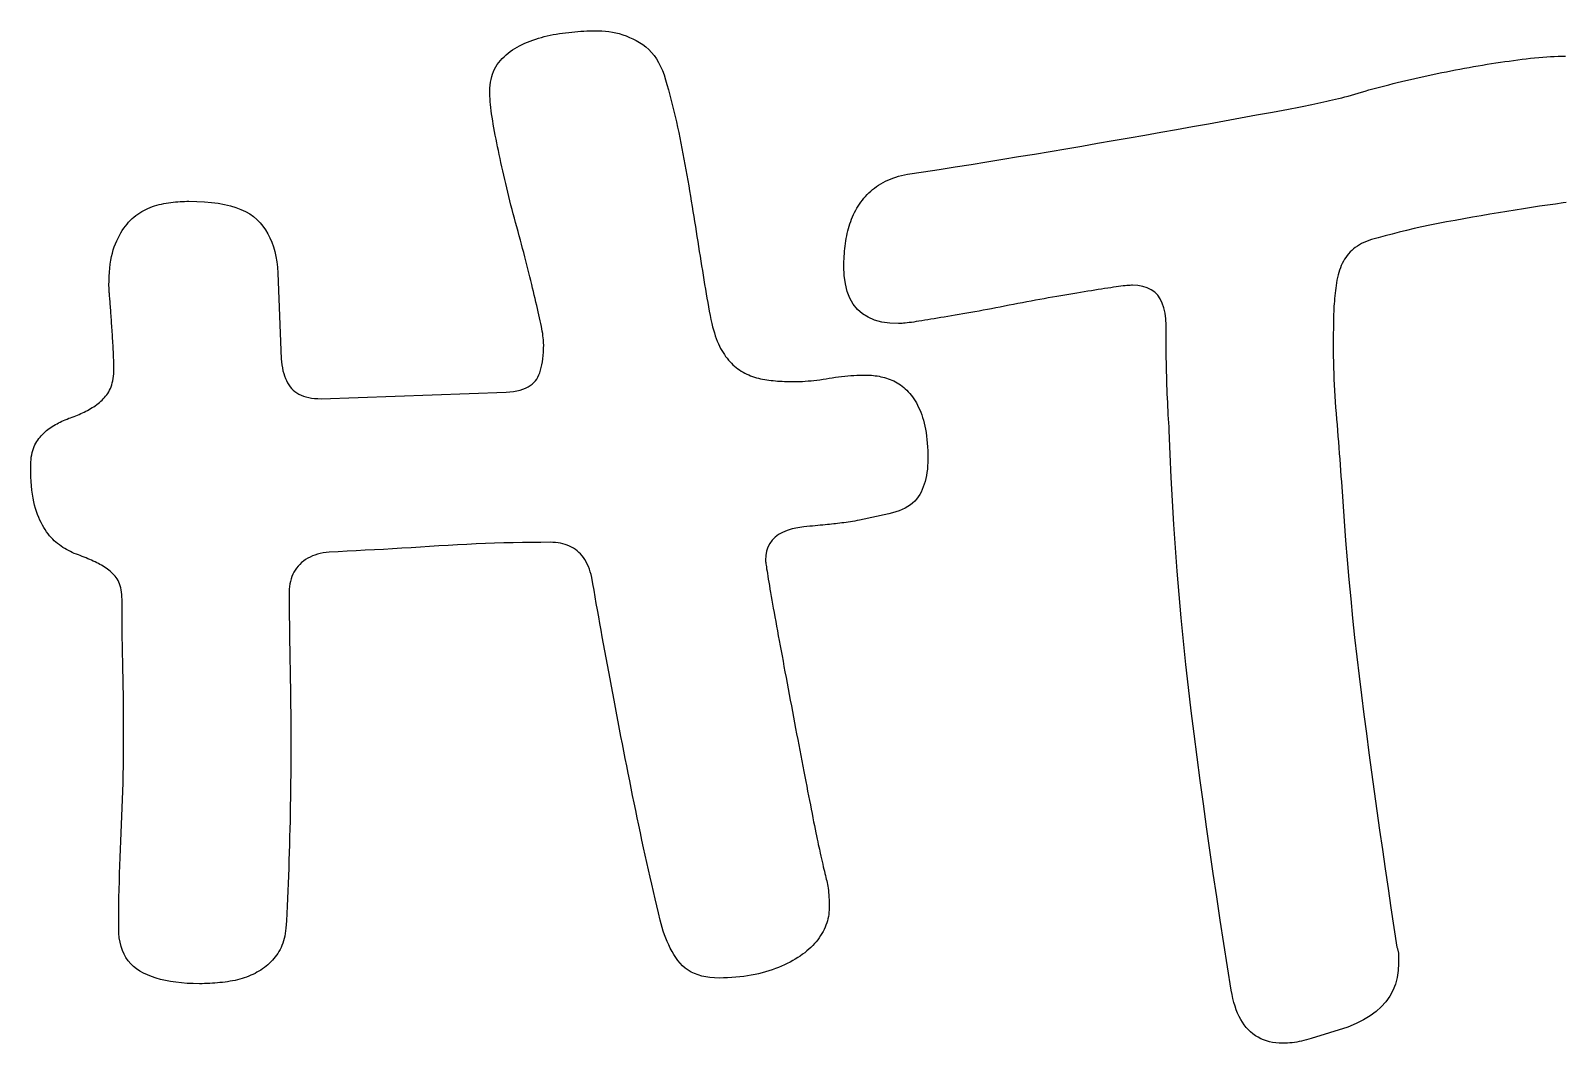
# Model space of a CAD drawing. Header units: millimetres. Extents: x 0 to 54.3, y 0.2 to 27.6.
# Drawn here: x 15.131 to 18.479, y 0.25 to 2.46 of the extents above; entities that cross this region are included whole.
import ezdxf

# ---------------------------------------------------------------- set-up
doc = ezdxf.new("R2010")
doc.units = ezdxf.units.MM

msp = doc.modelspace()

# ---------------------------------------------------------------- linework, layer by layer
msp.add_lwpolyline([(16.2511, 1.7744), (16.251, 1.7778), (16.2508, 1.7814), (16.2505, 1.7854), (16.2501, 1.7896), (16.2495, 1.7941), (16.2489, 1.7988), (16.2481, 1.8039), (16.2471, 1.8092), (16.2461, 1.8147), (16.2449, 1.8206), (16.2436, 1.8267), (16.2422, 1.8331), (16.2407, 1.8397), (16.2391, 1.8465), (16.2375, 1.8534), (16.2359, 1.8605), (16.2342, 1.8678), (16.2324, 1.8752), (16.2306, 1.8827), (16.2287, 1.8905), (16.2268, 1.8984), (16.2249, 1.9064), (16.2229, 1.9146), (16.2208, 1.923), (16.2187, 1.9315), (16.2166, 1.9401), (16.2144, 1.9488), (16.2121, 1.9576), (16.2098, 1.9665), (16.2075, 1.9756), (16.2051, 1.9847), (16.2026, 1.9939), (16.2001, 2.0031), (16.1976, 2.0125), (16.195, 2.022), (16.1923, 2.0316), (16.1897, 2.0413), (16.1871, 2.0509), (16.1845, 2.0604), (16.182, 2.0699), (16.1796, 2.0794), (16.1772, 2.0888), (16.1749, 2.0982), (16.1726, 2.1076), (16.1703, 2.1169), (16.1681, 2.1262), (16.166, 2.1355), (16.1638, 2.1447), (16.1618, 2.1538), (16.1598, 2.1629), (16.1578, 2.1719), (16.1559, 2.1807), (16.1541, 2.1895), (16.1523, 2.1981), (16.1505, 2.2067), (16.1488, 2.2151), (16.1472, 2.2235), (16.1455, 2.2317), (16.144, 2.2399), (16.1425, 2.248), (16.1411, 2.2559), (16.1398, 2.2635), (16.1386, 2.271), (16.1375, 2.2782), (16.1366, 2.2852), (16.1358, 2.292), (16.1351, 2.2986), (16.1346, 2.3049), (16.1341, 2.3111), (16.1338, 2.317), (16.1336, 2.3226), (16.1336, 2.3281), (16.1337, 2.3348), (16.1342, 2.3413), (16.135, 2.3476), (16.1362, 2.3537), (16.1376, 2.3596), (16.1394, 2.3653), (16.1415, 2.3707), (16.1439, 2.376), (16.1466, 2.381), (16.1497, 2.3858), (16.153, 2.3905), (16.1567, 2.3949), (16.1607, 2.3991), (16.1648, 2.4031), (16.1691, 2.407), (16.1735, 2.4108), (16.1782, 2.4144), (16.183, 2.4178), (16.188, 2.421), (16.1931, 2.4241), (16.1985, 2.4271), (16.204, 2.4299), (16.2096, 2.4325), (16.2155, 2.4349), (16.2215, 2.4372), (16.2275, 2.4394), (16.2336, 2.4415), (16.2398, 2.4434), (16.2461, 2.4452), (16.2524, 2.4469), (16.2588, 2.4485), (16.2653, 2.45), (16.2719, 2.4513), (16.2785, 2.4525), (16.2853, 2.4536), (16.292, 2.4545), (16.2988, 2.4554), (16.3056, 2.4561), (16.3123, 2.4568), (16.319, 2.4575), (16.3256, 2.458), (16.3321, 2.4585), (16.3386, 2.4589), (16.3451, 2.4593), (16.3515, 2.4595), (16.3578, 2.4597), (16.3641, 2.4598), (16.3704, 2.4599), (16.3781, 2.4597), (16.3857, 2.4591), (16.3934, 2.4582), (16.401, 2.457), (16.4085, 2.4554), (16.416, 2.4534), (16.4235, 2.4511), (16.4309, 2.4484), (16.4383, 2.4453), (16.4457, 2.4419), (16.453, 2.4382), (16.4603, 2.434), (16.4674, 2.4295), (16.4741, 2.4243), (16.4804, 2.4186), (16.4863, 2.4124), (16.4919, 2.4056), (16.497, 2.3982), (16.5018, 2.3903), (16.5062, 2.3818), (16.5102, 2.3728), (16.5138, 2.3632), (16.5171, 2.353), (16.52, 2.3423), (16.5232, 2.3308), (16.5263, 2.3192), (16.5294, 2.3076), (16.5323, 2.2959), (16.5352, 2.2843), (16.538, 2.2727), (16.5407, 2.261), (16.5433, 2.2494), (16.5458, 2.2377), (16.5483, 2.226), (16.5506, 2.2143), (16.5529, 2.2026), (16.5551, 2.1909), (16.5573, 2.1792), (16.5594, 2.1676), (16.5615, 2.1561), (16.5636, 2.1446), (16.5656, 2.1331), (16.5676, 2.1217), (16.5695, 2.1104), (16.5714, 2.0991), (16.5733, 2.0878), (16.5751, 2.0766), (16.5769, 2.0655), (16.5787, 2.0544), (16.5805, 2.0433), (16.5822, 2.0324), (16.584, 2.0214), (16.5857, 2.0106), (16.5874, 1.9998), (16.5891, 1.9891), (16.5908, 1.9784), (16.5925, 1.9678), (16.5941, 1.9573), (16.5958, 1.9468), (16.5974, 1.9364), (16.599, 1.9261), (16.6007, 1.9159), (16.6024, 1.9058), (16.604, 1.8958), (16.6057, 1.886), (16.6074, 1.8763), (16.6091, 1.8667), (16.6109, 1.8572), (16.6126, 1.8479), (16.6143, 1.8387), (16.6161, 1.8296), (16.6179, 1.8206), (16.6197, 1.8136), (16.6216, 1.8069), (16.6236, 1.8004), (16.6257, 1.7941), (16.6279, 1.7881), (16.6301, 1.7824), (16.6325, 1.7769), (16.6349, 1.7716), (16.6374, 1.7666), (16.64, 1.7618), (16.6427, 1.7573), (16.6455, 1.753), (16.6483, 1.7489), (16.6513, 1.745), (16.6544, 1.7412), (16.6575, 1.7377), (16.6608, 1.7342), (16.6642, 1.731), (16.6676, 1.7278), (16.6712, 1.7249), (16.6749, 1.7221), (16.6786, 1.7195), (16.6825, 1.717), (16.6864, 1.7147), (16.6905, 1.7125), (16.6945, 1.7105), (16.6987, 1.7086), (16.7028, 1.7069), (16.7071, 1.7053), (16.7114, 1.7038), (16.7157, 1.7025), (16.7201, 1.7013), (16.7245, 1.7002), (16.729, 1.6992), (16.7335, 1.6985), (16.7381, 1.6978), (16.7427, 1.6972), (16.7474, 1.6967), (16.7521, 1.6962), (16.757, 1.6958), (16.7618, 1.6954), (16.7668, 1.6951), (16.7718, 1.6948), (16.7768, 1.6946), (16.782, 1.6945), (16.7872, 1.6943), (16.7924, 1.6943), (16.7977, 1.6942), (16.8037, 1.6943), (16.8097, 1.6944), (16.8159, 1.6947), (16.822, 1.695), (16.8283, 1.6955), (16.8347, 1.696), (16.8411, 1.6967), (16.8476, 1.6974), (16.8541, 1.6982), (16.8608, 1.6992), (16.8675, 1.7002), (16.8743, 1.7014), (16.8811, 1.7025), (16.8879, 1.7035), (16.8946, 1.7045), (16.9014, 1.7053), (16.9081, 1.7061), (16.9148, 1.7067), (16.9214, 1.7072), (16.9281, 1.7077), (16.9347, 1.708), (16.9413, 1.7083), (16.9479, 1.7084), (16.9544, 1.7085), (16.9585, 1.7084), (16.9627, 1.7083), (16.9668, 1.708), (16.9709, 1.7076), (16.975, 1.7071), (16.9791, 1.7065), (16.9832, 1.7057), (16.9872, 1.7049), (16.9913, 1.704), (16.9953, 1.7029), (16.9993, 1.7017), (17.0034, 1.7005), (17.0073, 1.699), (17.0112, 1.6974), (17.0151, 1.6957), (17.0189, 1.6937), (17.0226, 1.6916), (17.0263, 1.6893), (17.0299, 1.6869), (17.0334, 1.6842), (17.0369, 1.6814), (17.0403, 1.6785), (17.0437, 1.6753), (17.047, 1.672), (17.0502, 1.6685), (17.0533, 1.6647), (17.0563, 1.6608), (17.0592, 1.6566), (17.0619, 1.6523), (17.0646, 1.6477), (17.0671, 1.6429), (17.0695, 1.6379), (17.0719, 1.6327), (17.0741, 1.6273), (17.0762, 1.6217), (17.0781, 1.6159), (17.08, 1.6098), (17.0817, 1.6035), (17.0832, 1.5969), (17.0846, 1.59), (17.0858, 1.5828), (17.0868, 1.5754), (17.0877, 1.5677), (17.0884, 1.5597), (17.089, 1.5515), (17.0894, 1.5429), (17.0896, 1.5341), (17.0897, 1.5251), (17.0896, 1.5175), (17.0892, 1.5101), (17.0886, 1.5029), (17.0877, 1.4959), (17.0866, 1.4891), (17.0853, 1.4826), (17.0837, 1.4762), (17.0818, 1.4701), (17.0797, 1.4642), (17.0774, 1.4584), (17.0748, 1.4529), (17.0719, 1.4476), (17.0687, 1.4426), (17.0651, 1.4378), (17.061, 1.4333), (17.0565, 1.4291), (17.0515, 1.4252), (17.0461, 1.4216), (17.0402, 1.4182), (17.0339, 1.4152), (17.0272, 1.4124), (17.02, 1.4099), (17.0123, 1.4077), (17.0043, 1.4058), (16.9402, 1.3915), (16.9351, 1.3907), (16.9302, 1.3898), (16.9253, 1.389), (16.9205, 1.3883), (16.9157, 1.3876), (16.911, 1.3869), (16.9064, 1.3862), (16.9018, 1.3856), (16.8973, 1.385), (16.8928, 1.3845), (16.8884, 1.384), (16.8841, 1.3835), (16.8797, 1.3831), (16.8751, 1.3826), (16.8703, 1.3821), (16.8654, 1.3817), (16.8602, 1.3812), (16.8549, 1.3806), (16.8494, 1.3801), (16.8437, 1.3796), (16.8378, 1.379), (16.8318, 1.3785), (16.8255, 1.3779), (16.8191, 1.3773), (16.8057, 1.3754), (16.7935, 1.3728), (16.7825, 1.3694), (16.7726, 1.3652), (16.7639, 1.3603), (16.7563, 1.3546), (16.7499, 1.3481), (16.7447, 1.3409), (16.7406, 1.3329), (16.7377, 1.3241), (16.736, 1.3146), (16.7354, 1.3043), (16.7354, 1.3031), (16.7356, 1.3015), (16.7358, 1.2993), (16.7362, 1.2966), (16.7366, 1.2934), (16.7372, 1.2896), (16.7378, 1.2853), (16.7386, 1.2806), (16.7394, 1.2753), (16.7403, 1.2694), (16.7414, 1.2631), (16.7425, 1.2562), (16.7437, 1.249), (16.745, 1.2414), (16.7464, 1.2336), (16.7478, 1.2255), (16.7492, 1.2171), (16.7508, 1.2084), (16.7523, 1.1994), (16.754, 1.1901), (16.7557, 1.1806), (16.7575, 1.1708), (16.7593, 1.1607), (16.7612, 1.1503), (16.7632, 1.1397), (16.7651, 1.1289), (16.7672, 1.1179), (16.7692, 1.1068), (16.7713, 1.0954), (16.7735, 1.084), (16.7756, 1.0723), (16.7778, 1.0605), (16.7801, 1.0485), (16.7824, 1.0363), (16.7847, 1.0239), (16.787, 1.0114), (16.7894, 0.9988), (16.7918, 0.9864), (16.7941, 0.974), (16.7964, 0.9616), (16.7987, 0.9494), (16.801, 0.9373), (16.8033, 0.9252), (16.8056, 0.9133), (16.8079, 0.9014), (16.8102, 0.8896), (16.8124, 0.8779), (16.8146, 0.8663), (16.8168, 0.8548), (16.819, 0.8436), (16.8211, 0.8325), (16.8232, 0.8217), (16.8253, 0.8111), (16.8273, 0.8006), (16.8293, 0.7904), (16.8312, 0.7804), (16.8332, 0.7706), (16.835, 0.7611), (16.8369, 0.7517), (16.8387, 0.7425), (16.8404, 0.7337), (16.8421, 0.7253), (16.8437, 0.7173), (16.8452, 0.7098), (16.8466, 0.7027), (16.848, 0.696), (16.8493, 0.6898), (16.8505, 0.684), (16.8517, 0.6786), (16.8528, 0.6737), (16.8538, 0.6692), (16.8547, 0.6651), (16.8561, 0.6587), (16.8576, 0.6525), (16.8589, 0.6466), (16.8602, 0.641), (16.8615, 0.6355), (16.8627, 0.6304), (16.8639, 0.6255), (16.865, 0.6208), (16.866, 0.6164), (16.8671, 0.6122), (16.868, 0.6082), (16.8689, 0.6046), (16.8698, 0.6009), (16.8706, 0.597), (16.8713, 0.5929), (16.8719, 0.5885), (16.8725, 0.584), (16.8729, 0.5792), (16.8733, 0.5742), (16.8737, 0.5689), (16.8739, 0.5635), (16.8741, 0.5578), (16.8742, 0.5519), (16.8743, 0.5458), (16.8742, 0.5411), (16.8738, 0.5363), (16.8733, 0.5316), (16.8725, 0.5269), (16.8715, 0.5222), (16.8703, 0.5175), (16.8688, 0.5129), (16.8672, 0.5082), (16.8653, 0.5036), (16.8631, 0.4989), (16.8608, 0.4943), (16.8582, 0.4897), (16.8555, 0.4852), (16.8525, 0.4807), (16.8493, 0.4763), (16.8459, 0.472), (16.8423, 0.4678), (16.8384, 0.4637), (16.8344, 0.4596), (16.8302, 0.4557), (16.8257, 0.4518), (16.821, 0.448), (16.8162, 0.4444), (16.8111, 0.4407), (16.8058, 0.4372), (16.8003, 0.4338), (16.7947, 0.4306), (16.7888, 0.4274), (16.7828, 0.4243), (16.7766, 0.4214), (16.7702, 0.4185), (16.7636, 0.4158), (16.7568, 0.4132), (16.7499, 0.4107), (16.7427, 0.4083), (16.7354, 0.406), (16.7279, 0.4039), (16.7202, 0.4019), (16.7124, 0.4002), (16.7043, 0.3986), (16.6961, 0.3972), (16.6878, 0.396), (16.6792, 0.395), (16.6705, 0.3942), (16.6616, 0.3935), (16.6526, 0.393), (16.6433, 0.3928), (16.6339, 0.3927), (16.6238, 0.3929), (16.6141, 0.3937), (16.6049, 0.3951), (16.5962, 0.3969), (16.588, 0.3993), (16.5803, 0.4022), (16.573, 0.4057), (16.5662, 0.4097), (16.56, 0.4142), (16.5542, 0.4193), (16.5488, 0.4248), (16.544, 0.431), (16.5395, 0.4374), (16.5353, 0.444), (16.5312, 0.4508), (16.5275, 0.4578), (16.5239, 0.4649), (16.5206, 0.4721), (16.5175, 0.4796), (16.5147, 0.4871), (16.5121, 0.4949), (16.5097, 0.5028), (16.5076, 0.5109), (16.5057, 0.5191), (16.5019, 0.5346), (16.4981, 0.5501), (16.4943, 0.5657), (16.4906, 0.5814), (16.4869, 0.5972), (16.4832, 0.613), (16.4796, 0.6289), (16.476, 0.6449), (16.4725, 0.661), (16.469, 0.6771), (16.4655, 0.6933), (16.4621, 0.7096), (16.4587, 0.7259), (16.4553, 0.7422), (16.452, 0.7585), (16.4486, 0.7747), (16.4453, 0.7909), (16.4421, 0.8071), (16.4388, 0.8232), (16.4356, 0.8394), (16.4324, 0.8555), (16.4292, 0.8716), (16.426, 0.8876), (16.4229, 0.9037), (16.4198, 0.9197), (16.4167, 0.9356), (16.4137, 0.9515), (16.4106, 0.9673), (16.4076, 0.983), (16.4047, 0.9987), (16.4017, 1.0143), (16.3988, 1.0299), (16.3959, 1.0454), (16.393, 1.0608), (16.3901, 1.0762), (16.3873, 1.0915), (16.3845, 1.1068), (16.3817, 1.1219), (16.379, 1.1369), (16.3763, 1.1518), (16.3737, 1.1665), (16.3711, 1.1812), (16.3685, 1.1958), (16.3659, 1.2102), (16.3634, 1.2246), (16.361, 1.2388), (16.3585, 1.2529), (16.3561, 1.2669), (16.3546, 1.2733), (16.3528, 1.2794), (16.3508, 1.2852), (16.3486, 1.2907), (16.3463, 1.296), (16.3437, 1.301), (16.3409, 1.3056), (16.3379, 1.31), (16.3348, 1.3141), (16.3314, 1.318), (16.3279, 1.3215), (16.3241, 1.3248), (16.3202, 1.3278), (16.316, 1.3305), (16.3117, 1.333), (16.3073, 1.3352), (16.3026, 1.3371), (16.2978, 1.3388), (16.2928, 1.3402), (16.2877, 1.3414), (16.2824, 1.3423), (16.2769, 1.3429), (16.2712, 1.3433), (16.2653, 1.3435), (16.2452, 1.3434), (16.225, 1.3432), (16.2047, 1.343), (16.1845, 1.3426), (16.1643, 1.3421), (16.144, 1.3415), (16.1238, 1.3407), (16.1035, 1.3399), (16.0832, 1.339), (16.0629, 1.3379), (16.0426, 1.3367), (16.0223, 1.3355), (16.002, 1.3341), (15.9818, 1.3329), (15.9616, 1.3316), (15.9415, 1.3304), (15.9214, 1.3292), (15.9014, 1.3281), (15.8815, 1.327), (15.8617, 1.326), (15.8419, 1.3249), (15.8221, 1.324), (15.8024, 1.323), (15.7828, 1.3221), (15.7761, 1.3214), (15.7697, 1.3204), (15.7635, 1.3191), (15.7575, 1.3176), (15.7518, 1.3157), (15.7463, 1.3136), (15.7411, 1.3113), (15.7361, 1.3086), (15.7314, 1.3057), (15.7269, 1.3026), (15.7227, 1.2991), (15.7187, 1.2954), (15.715, 1.2914), (15.7116, 1.2873), (15.7086, 1.2829), (15.7059, 1.2784), (15.7035, 1.2736), (15.7014, 1.2687), (15.6996, 1.2635), (15.6981, 1.2582), (15.697, 1.2527), (15.6962, 1.2469), (15.6957, 1.241), (15.6956, 1.2349), (15.6956, 1.2209), (15.6956, 1.207), (15.6957, 1.1931), (15.6958, 1.1793), (15.6959, 1.1654), (15.696, 1.1516), (15.6962, 1.1378), (15.6964, 1.1241), (15.6966, 1.1103), (15.6968, 1.0966), (15.6971, 1.0829), (15.6974, 1.0693), (15.6976, 1.0556), (15.6979, 1.0419), (15.6981, 1.0281), (15.6983, 1.0143), (15.6985, 1.0004), (15.6987, 0.9865), (15.6988, 0.9725), (15.6989, 0.9585), (15.699, 0.9444), (15.6991, 0.9303), (15.6991, 0.9161), (15.6991, 0.9019), (15.6991, 0.8855), (15.6991, 0.8691), (15.699, 0.8526), (15.6988, 0.836), (15.6987, 0.8194), (15.6985, 0.8026), (15.6982, 0.7858), (15.6979, 0.769), (15.6976, 0.752), (15.6973, 0.735), (15.6969, 0.7179), (15.6965, 0.7007), (15.696, 0.6835), (15.6955, 0.6665), (15.695, 0.6495), (15.6944, 0.6326), (15.6938, 0.6159), (15.6931, 0.5992), (15.6924, 0.5826), (15.6917, 0.5662), (15.691, 0.5498), (15.6902, 0.5335), (15.6893, 0.5174), (15.6885, 0.5013), (15.6878, 0.4954), (15.6869, 0.4898), (15.6858, 0.4843), (15.6846, 0.4789), (15.6832, 0.4738), (15.6816, 0.4688), (15.6798, 0.464), (15.6778, 0.4593), (15.6756, 0.4549), (15.6732, 0.4506), (15.6707, 0.4465), (15.668, 0.4425), (15.6651, 0.4387), (15.6621, 0.4351), (15.659, 0.4315), (15.6557, 0.4281), (15.6523, 0.4248), (15.6488, 0.4216), (15.6452, 0.4186), (15.6415, 0.4156), (15.6376, 0.4128), (15.6336, 0.4101), (15.6295, 0.4076), (15.6252, 0.4051), (15.6209, 0.4028), (15.6164, 0.4006), (15.6119, 0.3986), (15.6072, 0.3966), (15.6025, 0.3948), (15.5976, 0.3931), (15.5927, 0.3915), (15.5877, 0.3901), (15.5825, 0.3888), (15.5773, 0.3876), (15.5719, 0.3865), (15.5665, 0.3856), (15.561, 0.3847), (15.5555, 0.3839), (15.55, 0.3832), (15.5444, 0.3826), (15.5389, 0.382), (15.5333, 0.3815), (15.5278, 0.3811), (15.5222, 0.3808), (15.5166, 0.3805), (15.511, 0.3804), (15.5053, 0.3802), (15.4997, 0.3802), (15.486, 0.3804), (15.4729, 0.381), (15.4602, 0.3819), (15.4481, 0.3833), (15.4365, 0.385), (15.4254, 0.3871), (15.4148, 0.3896), (15.4048, 0.3925), (15.3952, 0.3957), (15.3862, 0.3994), (15.3777, 0.4034), (15.3697, 0.4078), (15.3623, 0.4127), (15.3556, 0.4181), (15.3495, 0.424), (15.344, 0.4305), (15.3392, 0.4375), (15.335, 0.445), (15.3315, 0.453), (15.3286, 0.4616), (15.3263, 0.4707), (15.3247, 0.4804), (15.3238, 0.4906), (15.3234, 0.5013), (15.3235, 0.518), (15.3236, 0.5348), (15.3238, 0.5517), (15.324, 0.5687), (15.3244, 0.5859), (15.3248, 0.6032), (15.3253, 0.6206), (15.3258, 0.6382), (15.3265, 0.6559), (15.3272, 0.6736), (15.3279, 0.6916), (15.3288, 0.7096), (15.3296, 0.7277), (15.3304, 0.7459), (15.3311, 0.764), (15.3318, 0.7822), (15.3323, 0.8004), (15.3328, 0.8187), (15.3332, 0.8369), (15.3335, 0.8552), (15.3338, 0.8735), (15.334, 0.8919), (15.3341, 0.9102), (15.3341, 0.9286), (15.3341, 0.941), (15.3341, 0.9534), (15.334, 0.9657), (15.3339, 0.978), (15.3338, 0.9902), (15.3337, 1.0023), (15.3335, 1.0143), (15.3333, 1.0263), (15.3331, 1.0383), (15.3329, 1.0502), (15.3326, 1.062), (15.3323, 1.0737), (15.3321, 1.0855), (15.3318, 1.0973), (15.3316, 1.1092), (15.3314, 1.1211), (15.3312, 1.1331), (15.331, 1.1452), (15.3309, 1.1573), (15.3308, 1.1695), (15.3307, 1.1817), (15.3306, 1.194), (15.3306, 1.2064), (15.3306, 1.2188), (15.3305, 1.2244), (15.3301, 1.2296), (15.3296, 1.2347), (15.3289, 1.2395), (15.3279, 1.2441), (15.3268, 1.2484), (15.3254, 1.2525), (15.3238, 1.2564), (15.3221, 1.2601), (15.3201, 1.2635), (15.3179, 1.2666), (15.3154, 1.2696), (15.3129, 1.2724), (15.3102, 1.275), (15.3075, 1.2776), (15.3047, 1.2802), (15.3017, 1.2826), (15.2987, 1.2849), (15.2957, 1.2872), (15.2925, 1.2894), (15.2892, 1.2914), (15.2859, 1.2934), (15.2825, 1.2954), (15.2789, 1.2972), (15.2753, 1.2989), (15.2717, 1.3007), (15.2679, 1.3025), (15.2641, 1.3042), (15.2602, 1.3059), (15.2562, 1.3076), (15.2522, 1.3093), (15.2481, 1.311), (15.2439, 1.3127), (15.2396, 1.3144), (15.2353, 1.316), (15.2309, 1.3177), (15.2264, 1.3194), (15.2221, 1.3212), (15.2178, 1.3232), (15.2136, 1.3253), (15.2095, 1.3275), (15.2055, 1.3299), (15.2015, 1.3324), (15.1976, 1.3351), (15.1938, 1.3378), (15.1901, 1.3408), (15.1864, 1.3438), (15.1828, 1.347), (15.1793, 1.3504), (15.1758, 1.3541), (15.1725, 1.3579), (15.1692, 1.3621), (15.1661, 1.3664), (15.163, 1.3711), (15.16, 1.3759), (15.1571, 1.3811), (15.1542, 1.3864), (15.1515, 1.392), (15.1489, 1.3979), (15.1463, 1.404), (15.1439, 1.4104), (15.1417, 1.4173), (15.1397, 1.4245), (15.1379, 1.4321), (15.1363, 1.4401), (15.1349, 1.4485), (15.1338, 1.4573), (15.1328, 1.4665), (15.1321, 1.4761), (15.1316, 1.4861), (15.1313, 1.4965), (15.1312, 1.5073), (15.1312, 1.5131), (15.1315, 1.5187), (15.132, 1.5241), (15.1326, 1.5293), (15.1335, 1.5343), (15.1345, 1.5391), (15.1357, 1.5437), (15.1371, 1.548), (15.1387, 1.5522), (15.1404, 1.5561), (15.1424, 1.5598), (15.1445, 1.5634), (15.1468, 1.5667), (15.1492, 1.57), (15.1516, 1.5731), (15.1542, 1.5761), (15.1569, 1.579), (15.1596, 1.5818), (15.1625, 1.5845), (15.1655, 1.5871), (15.1685, 1.5896), (15.1717, 1.5919), (15.175, 1.5942), (15.1783, 1.5963), (15.1818, 1.5983), (15.1852, 1.6003), (15.1887, 1.6023), (15.1923, 1.6041), (15.1959, 1.6059), (15.1995, 1.6077), (15.2031, 1.6093), (15.2068, 1.6109), (15.2106, 1.6125), (15.2143, 1.614), (15.2181, 1.6154), (15.222, 1.6168), (15.2258, 1.6181), (15.2296, 1.6196), (15.2334, 1.6211), (15.2371, 1.6226), (15.2408, 1.6242), (15.2444, 1.6259), (15.2481, 1.6276), (15.2516, 1.6294), (15.2552, 1.6313), (15.2587, 1.6332), (15.2621, 1.6352), (15.2656, 1.6373), (15.2689, 1.6394), (15.2722, 1.6416), (15.2754, 1.6439), (15.2784, 1.6463), (15.2814, 1.6487), (15.2843, 1.6513), (15.287, 1.6539), (15.2897, 1.6566), (15.2923, 1.6595), (15.2948, 1.6624), (15.2971, 1.6653), (15.2994, 1.6684), (15.3015, 1.6716), (15.3035, 1.6751), (15.3053, 1.6788), (15.3068, 1.6828), (15.3082, 1.6869), (15.3094, 1.6913), (15.3104, 1.696), (15.3113, 1.7009), (15.3119, 1.706), (15.3124, 1.7113), (15.3127, 1.7169), (15.3128, 1.7227), (15.3128, 1.7263), (15.3127, 1.7301), (15.3127, 1.7339), (15.3126, 1.7379), (15.3125, 1.7419), (15.3123, 1.7461), (15.3122, 1.7504), (15.312, 1.7548), (15.3118, 1.7593), (15.3115, 1.7639), (15.3113, 1.7686), (15.311, 1.7735), (15.3107, 1.7783), (15.3104, 1.7832), (15.3101, 1.788), (15.3098, 1.7928), (15.3095, 1.7975), (15.3092, 1.8022), (15.3089, 1.8068), (15.3086, 1.8114), (15.3083, 1.816), (15.308, 1.8206), (15.3077, 1.8251), (15.3074, 1.8295), (15.3071, 1.834), (15.3068, 1.8383), (15.3065, 1.8425), (15.3062, 1.8467), (15.3059, 1.8507), (15.3056, 1.8547), (15.3053, 1.8586), (15.305, 1.8624), (15.3048, 1.8661), (15.3045, 1.8697), (15.3042, 1.8733), (15.3039, 1.8767), (15.3036, 1.8801), (15.3033, 1.8832), (15.3031, 1.8861), (15.3029, 1.8889), (15.3027, 1.8915), (15.3025, 1.8939), (15.3024, 1.8961), (15.3023, 1.8981), (15.3022, 1.8999), (15.3021, 1.9016), (15.3021, 1.9031), (15.3021, 1.9043), (15.3022, 1.9143), (15.3026, 1.9238), (15.3031, 1.9331), (15.304, 1.942), (15.305, 1.9506), (15.3063, 1.9589), (15.3078, 1.9668), (15.3096, 1.9744), (15.3116, 1.9816), (15.3138, 1.9885), (15.3163, 1.9951), (15.319, 2.0014), (15.3219, 2.0073), (15.3249, 2.013), (15.328, 2.0185), (15.3312, 2.0237), (15.3345, 2.0287), (15.3379, 2.0334), (15.3415, 2.0379), (15.3451, 2.0421), (15.3489, 2.0461), (15.3528, 2.0498), (15.3567, 2.0533), (15.3608, 2.0566), (15.365, 2.0596), (15.3693, 2.0624), (15.3737, 2.0651), (15.3781, 2.0676), (15.3827, 2.07), (15.3873, 2.0721), (15.392, 2.0741), (15.3968, 2.076), (15.4017, 2.0776), (15.4067, 2.0791), (15.4118, 2.0804), (15.4169, 2.0815), (15.4221, 2.0825), (15.4272, 2.0834), (15.4323, 2.0842), (15.4374, 2.085), (15.4424, 2.0856), (15.4474, 2.0862), (15.4524, 2.0866), (15.4573, 2.087), (15.4622, 2.0873), (15.467, 2.0875), (15.4718, 2.0877), (15.4766, 2.0877), (15.4939, 2.0874), (15.5104, 2.0866), (15.5259, 2.0852), (15.5406, 2.0833), (15.5543, 2.0808), (15.5672, 2.0777), (15.5791, 2.0741), (15.5901, 2.0699), (15.6003, 2.0652), (15.6095, 2.0599), (15.6178, 2.0541), (15.6252, 2.0477), (15.632, 2.0407), (15.6381, 2.0333), (15.6438, 2.0253), (15.6489, 2.0169), (15.6535, 2.0079), (15.6575, 1.9985), (15.661, 1.9885), (15.664, 1.978), (15.6665, 1.967), (15.6684, 1.9555), (15.6698, 1.9435), (15.6706, 1.931), (15.6778, 1.7441), (15.6785, 1.7371), (15.6794, 1.7304), (15.6806, 1.724), (15.6819, 1.7179), (15.6835, 1.712), (15.6853, 1.7065), (15.6874, 1.7012), (15.6896, 1.6962), (15.6921, 1.6915), (15.6948, 1.6871), (15.6978, 1.6829), (15.7009, 1.6791), (15.7044, 1.6755), (15.7081, 1.6723), (15.7123, 1.6694), (15.7167, 1.6667), (15.7216, 1.6644), (15.7267, 1.6624), (15.7322, 1.6607), (15.7381, 1.6593), (15.7443, 1.6582), (15.7509, 1.6575), (15.7578, 1.657), (15.765, 1.6568), (16.1692, 1.6711), (16.1775, 1.6718), (16.1854, 1.6729), (16.1927, 1.6742), (16.1996, 1.6758), (16.2059, 1.6778), (16.2117, 1.68), (16.217, 1.6825), (16.2218, 1.6853), (16.2261, 1.6884), (16.2299, 1.6919), (16.2332, 1.6956), (16.236, 1.6996), (16.2384, 1.7039), (16.2406, 1.7086), (16.2426, 1.7136), (16.2444, 1.719), (16.2459, 1.7247), (16.2473, 1.7307), (16.2485, 1.7371), (16.2494, 1.7439), (16.2501, 1.751), (16.2507, 1.7584), (16.251, 1.7662), (16.2511, 1.7744)], close=True)
msp.add_lwpolyline([(18.4832, 2.0848), (18.4767, 2.0842), (18.4597, 2.0817), (18.4425, 2.0792), (18.4251, 2.0767), (18.4075, 2.074), (18.3897, 2.0712), (18.3717, 2.0684), (18.3535, 2.0654), (18.3351, 2.0624), (18.3165, 2.0593), (18.2977, 2.0561), (18.2787, 2.0528), (18.2595, 2.0494), (18.2404, 2.046), (18.2218, 2.0425), (18.2035, 2.0389), (18.1857, 2.0353), (18.1683, 2.0316), (18.1513, 2.0279), (18.1348, 2.024), (18.1187, 2.0202), (18.1029, 2.0162), (18.0876, 2.0122), (18.0728, 2.0082), (18.0583, 2.004), (18.0525, 2.0022), (18.0469, 2.0001), (18.0416, 1.9979), (18.0366, 1.9954), (18.0317, 1.9928), (18.0272, 1.99), (18.0228, 1.987), (18.0187, 1.9839), (18.0149, 1.9805), (18.0113, 1.977), (18.008, 1.9732), (18.0049, 1.9693), (18.002, 1.9652), (17.9993, 1.961), (17.9968, 1.9566), (17.9944, 1.952), (17.9922, 1.9473), (17.9902, 1.9424), (17.9884, 1.9373), (17.9867, 1.9321), (17.9852, 1.9268), (17.9839, 1.9212), (17.9827, 1.9155), (17.9818, 1.9097), (17.9809, 1.904), (17.9801, 1.8984), (17.9794, 1.8927), (17.9787, 1.887), (17.9781, 1.8813), (17.9775, 1.8756), (17.977, 1.8699), (17.9766, 1.8642), (17.9762, 1.8584), (17.9759, 1.8527), (17.9757, 1.8469), (17.9755, 1.8411), (17.9754, 1.8354), (17.9752, 1.8296), (17.9751, 1.8239), (17.975, 1.8183), (17.9749, 1.8127), (17.9749, 1.8071), (17.9748, 1.8015), (17.9747, 1.796), (17.9747, 1.7905), (17.9747, 1.7851), (17.9746, 1.7797), (17.9746, 1.7744), (17.9747, 1.7619), (17.9748, 1.7494), (17.975, 1.737), (17.9753, 1.7245), (17.9757, 1.712), (17.9762, 1.6996), (17.9768, 1.6871), (17.9774, 1.6746), (17.9781, 1.6622), (17.979, 1.6497), (17.9799, 1.6373), (17.9809, 1.6248), (17.9819, 1.6123), (17.9829, 1.5999), (17.9839, 1.5874), (17.9849, 1.5749), (17.9859, 1.5625), (17.9869, 1.55), (17.9878, 1.5375), (17.9888, 1.5251), (17.9897, 1.5126), (17.9906, 1.5002), (17.9915, 1.4877), (17.9924, 1.4752), (17.9952, 1.4325), (17.9982, 1.3899), (18.0015, 1.3474), (18.005, 1.3049), (18.0087, 1.2625), (18.0127, 1.2202), (18.0169, 1.1779), (18.0213, 1.1357), (18.026, 1.0936), (18.0309, 1.0516), (18.036, 1.0097), (18.0414, 0.9678), (18.0469, 0.9259), (18.0526, 0.8839), (18.0583, 0.8419), (18.0641, 0.7998), (18.0699, 0.7576), (18.0759, 0.7154), (18.0819, 0.6731), (18.0881, 0.6307), (18.0943, 0.5882), (18.1006, 0.5457), (18.107, 0.503), (18.1135, 0.4603), (18.1141, 0.4589), (18.1146, 0.4574), (18.1151, 0.4559), (18.1155, 0.4544), (18.1159, 0.4529), (18.1162, 0.4514), (18.1165, 0.4499), (18.1167, 0.4485), (18.1168, 0.447), (18.117, 0.4455), (18.117, 0.444), (18.1171, 0.4425), (18.1171, 0.441), (18.1171, 0.4396), (18.1171, 0.4381), (18.1171, 0.4366), (18.1171, 0.4351), (18.1171, 0.4336), (18.1171, 0.4321), (18.1171, 0.4307), (18.1171, 0.4292), (18.1171, 0.4277), (18.1171, 0.4262), (18.1171, 0.4247), (18.1163, 0.4088), (18.114, 0.3937), (18.1102, 0.3793), (18.1048, 0.3658), (18.0979, 0.353), (18.0895, 0.341), (18.0795, 0.3299), (18.068, 0.3195), (18.055, 0.3099), (18.0404, 0.3011), (18.0243, 0.2931), (18.0067, 0.2858), (17.9266, 0.2609), (17.9212, 0.2592), (17.9159, 0.2577), (17.9106, 0.2562), (17.9054, 0.255), (17.9002, 0.2539), (17.895, 0.2529), (17.8898, 0.2521), (17.8846, 0.2514), (17.8795, 0.2509), (17.8744, 0.2505), (17.8693, 0.2503), (17.8642, 0.2502), (17.8566, 0.2504), (17.8493, 0.251), (17.8422, 0.2521), (17.8354, 0.2535), (17.8288, 0.2553), (17.8224, 0.2576), (17.8163, 0.2602), (17.8104, 0.2633), (17.8048, 0.2668), (17.7994, 0.2706), (17.7943, 0.2749), (17.7895, 0.2796), (17.7848, 0.2847), (17.7805, 0.2902), (17.7764, 0.296), (17.7726, 0.3023), (17.7691, 0.3089), (17.7659, 0.3159), (17.7629, 0.3233), (17.7602, 0.331), (17.7577, 0.3392), (17.7556, 0.3477), (17.7537, 0.3567), (17.7521, 0.366), (17.7438, 0.417), (17.7358, 0.468), (17.7279, 0.5189), (17.7202, 0.5698), (17.7127, 0.6207), (17.7053, 0.6715), (17.6981, 0.7223), (17.6911, 0.7731), (17.6843, 0.8238), (17.6776, 0.8745), (17.6711, 0.9252), (17.6648, 0.9758), (17.6588, 1.0264), (17.6531, 1.0771), (17.6478, 1.1279), (17.6429, 1.1787), (17.6383, 1.2295), (17.6341, 1.2805), (17.6303, 1.3315), (17.6268, 1.3825), (17.6238, 1.4337), (17.6211, 1.4848), (17.6187, 1.5361), (17.6167, 1.5874), (17.6162, 1.5958), (17.6156, 1.6043), (17.6151, 1.6129), (17.6146, 1.6216), (17.6141, 1.6305), (17.6136, 1.6395), (17.6132, 1.6486), (17.6128, 1.6578), (17.6124, 1.6672), (17.612, 1.6767), (17.6117, 1.6863), (17.6114, 1.696), (17.6111, 1.7058), (17.6109, 1.7157), (17.6106, 1.7256), (17.6104, 1.7356), (17.6102, 1.7456), (17.6101, 1.7557), (17.6099, 1.7658), (17.6098, 1.7759), (17.6097, 1.7861), (17.6097, 1.7964), (17.6096, 1.8067), (17.6096, 1.8171), (17.6091, 1.831), (17.6076, 1.8437), (17.6051, 1.8553), (17.6015, 1.8656), (17.597, 1.8746), (17.5914, 1.8825), (17.5848, 1.8892), (17.5772, 1.8946), (17.5686, 1.8989), (17.5589, 1.9019), (17.5483, 1.9037), (17.5366, 1.9043), (17.5366, 1.9043), (17.5341, 1.9043), (17.5312, 1.9042), (17.5279, 1.9039), (17.5243, 1.9036), (17.5203, 1.9032), (17.5159, 1.9028), (17.5112, 1.9022), (17.5062, 1.9016), (17.5007, 1.9008), (17.495, 1.9), (17.4888, 1.8991), (17.4823, 1.8981), (17.4755, 1.897), (17.4686, 1.8959), (17.4615, 1.8948), (17.4541, 1.8936), (17.4466, 1.8924), (17.4389, 1.8912), (17.431, 1.8899), (17.423, 1.8886), (17.4147, 1.8872), (17.4063, 1.8859), (17.3977, 1.8844), (17.3888, 1.883), (17.3799, 1.8815), (17.3709, 1.8799), (17.3618, 1.8783), (17.3526, 1.8767), (17.3434, 1.8751), (17.3341, 1.8734), (17.3247, 1.8717), (17.3152, 1.8699), (17.3057, 1.8681), (17.2961, 1.8663), (17.2864, 1.8644), (17.2767, 1.8625), (17.2669, 1.8606), (17.2573, 1.8587), (17.2477, 1.8569), (17.2383, 1.8551), (17.2289, 1.8533), (17.2197, 1.8516), (17.2105, 1.8499), (17.2015, 1.8482), (17.1925, 1.8466), (17.1837, 1.8451), (17.1749, 1.8435), (17.1663, 1.842), (17.1578, 1.8405), (17.1494, 1.8391), (17.1413, 1.8377), (17.1333, 1.8364), (17.1256, 1.8351), (17.118, 1.8338), (17.1106, 1.8325), (17.1034, 1.8313), (17.0963, 1.8302), (17.0895, 1.829), (17.0828, 1.8279), (17.0764, 1.8269), (17.0702, 1.8259), (17.0643, 1.825), (17.0588, 1.8242), (17.0537, 1.8234), (17.0489, 1.8228), (17.0445, 1.8222), (17.0405, 1.8217), (17.0368, 1.8213), (17.0335, 1.821), (17.0305, 1.8208), (17.0279, 1.8207), (17.0256, 1.8206), (17.0066, 1.8215), (16.9892, 1.8241), (16.9734, 1.8284), (16.9593, 1.8345), (16.9469, 1.8423), (16.9361, 1.8518), (16.927, 1.8631), (16.9196, 1.876), (16.9138, 1.8908), (16.9096, 1.9072), (16.9072, 1.9254), (16.9063, 1.9453), (16.9064, 1.9509), (16.9065, 1.9565), (16.9067, 1.9621), (16.907, 1.9677), (16.9074, 1.9733), (16.9079, 1.9789), (16.9084, 1.9844), (16.9091, 1.99), (16.9098, 1.9955), (16.9107, 2.001), (16.9116, 2.0066), (16.9126, 2.0121), (16.9137, 2.0175), (16.9149, 2.0229), (16.9163, 2.0282), (16.9178, 2.0334), (16.9194, 2.0386), (16.9212, 2.0437), (16.9232, 2.0487), (16.9252, 2.0536), (16.9274, 2.0585), (16.9297, 2.0632), (16.9322, 2.068), (16.9348, 2.0726), (16.9376, 2.0771), (16.9404, 2.0816), (16.9435, 2.0859), (16.9467, 2.0901), (16.95, 2.0942), (16.9535, 2.0982), (16.9571, 2.1021), (16.9609, 2.1058), (16.9649, 2.1095), (16.9689, 2.113), (16.9732, 2.1165), (16.9775, 2.1198), (16.9821, 2.1229), (16.9868, 2.126), (16.9918, 2.1288), (16.9969, 2.1314), (17.0023, 2.1339), (17.0078, 2.1362), (17.0135, 2.1384), (17.0195, 2.1403), (17.0256, 2.1421), (17.0319, 2.1438), (17.0385, 2.1452), (17.0452, 2.1465), (17.0799, 2.1518), (17.1146, 2.1573), (17.1493, 2.1627), (17.1839, 2.1682), (17.2185, 2.1738), (17.2531, 2.1794), (17.2876, 2.1851), (17.3222, 2.1908), (17.3567, 2.1966), (17.3912, 2.2024), (17.4256, 2.2082), (17.4601, 2.2141), (17.4945, 2.2201), (17.529, 2.2261), (17.5636, 2.2322), (17.5982, 2.2383), (17.6328, 2.2444), (17.6675, 2.2506), (17.7022, 2.2569), (17.737, 2.2632), (17.7719, 2.2696), (17.8068, 2.276), (17.8417, 2.2824), (17.8767, 2.2889), (17.8844, 2.2904), (17.8919, 2.2919), (17.8993, 2.2933), (17.9066, 2.2948), (17.9137, 2.2962), (17.9208, 2.2976), (17.9277, 2.299), (17.9345, 2.3004), (17.9411, 2.3018), (17.9477, 2.3031), (17.9541, 2.3045), (17.9604, 2.3058), (17.9667, 2.3072), (17.9731, 2.3087), (17.9796, 2.3102), (17.9863, 2.3119), (17.9931, 2.3136), (18, 2.3154), (18.007, 2.3173), (18.0142, 2.3193), (18.0215, 2.3214), (18.0289, 2.3235), (18.0364, 2.3258), (18.0441, 2.3281), (18.0524, 2.3305), (18.0609, 2.3328), (18.0696, 2.3352), (18.0783, 2.3375), (18.0872, 2.3398), (18.0962, 2.3421), (18.1053, 2.3444), (18.1145, 2.3467), (18.1239, 2.349), (18.1333, 2.3512), (18.143, 2.3535), (18.1527, 2.3557), (18.1625, 2.3579), (18.1723, 2.3601), (18.1821, 2.3622), (18.192, 2.3643), (18.2018, 2.3664), (18.2117, 2.3684), (18.2215, 2.3704), (18.2314, 2.3723), (18.2413, 2.3742), (18.2512, 2.3761), (18.2612, 2.3779), (18.2711, 2.3797), (18.281, 2.3815), (18.2909, 2.3832), (18.3007, 2.3848), (18.3105, 2.3865), (18.3202, 2.388), (18.3298, 2.3895), (18.3395, 2.391), (18.349, 2.3924), (18.3586, 2.3937), (18.368, 2.3951), (18.3774, 2.3963), (18.3868, 2.3975), (18.3961, 2.3987), (18.4052, 2.3997), (18.4143, 2.4006), (18.4231, 2.4015), (18.4319, 2.4022), (18.4405, 2.4029), (18.4489, 2.4034), (18.4572, 2.4039), (18.4654, 2.4042), (18.4735, 2.4045), (18.4814, 2.4046)])

doc.saveas('drawing.dxf')
